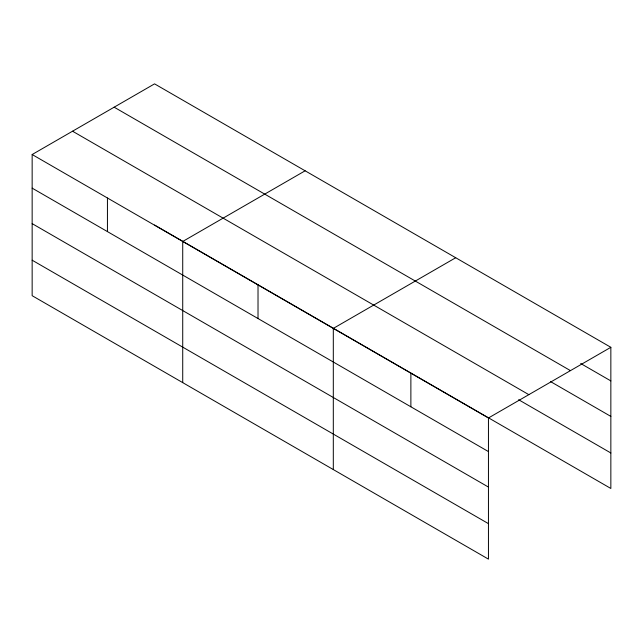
<?xml version="1.0" encoding="UTF-8"?>
<svg xmlns="http://www.w3.org/2000/svg" width="643" height="643" viewBox="0 0 643 643"><rect width="100%" height="100%" fill="white"/><g stroke="black" fill="none" stroke-linecap="round" stroke-linejoin="round"><path stroke-width="0.96" d="M488.447 487.072L488.447 417.974L32.15 154.529L32.15 295.692L488.447 559.137L488.447 487.072L32.15 223.627M154.553 225.026L610.85 488.471L610.85 347.308L154.553 83.863L32.15 154.529M305.128 170.797L182.725 241.471L182.725 382.633M455.71 257.739L333.307 328.404L333.307 469.567M488.447 417.974L610.85 347.308M580.685 363.496L610.85 380.913M114.157 107.188L570.454 370.625M550.521 381.572L610.85 416.407M72.546 131.212L528.843 394.649M518.628 399.729L610.85 452.977M32.15 188.134L488.447 451.579M32.15 260.198L488.447 523.643M410.877 373.189L410.877 406.794M258.02 284.937L258.02 318.542M107.437 197.996L107.437 231.601"/></g></svg>
